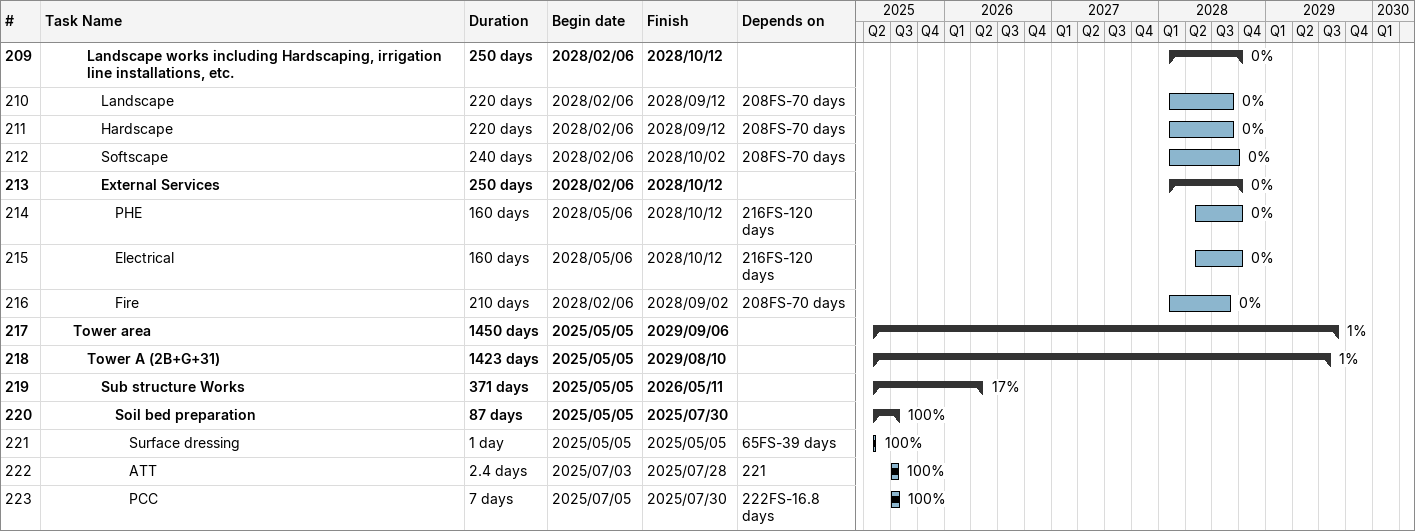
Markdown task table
| ID | Level | Task | Duration | Start | Finish | Predecessors | % complete |
|---|---|---|---|---|---|---|---|
| 209 | 4 | **Landscape works including Hardscaping, irrigation line installations, etc.** | 250d | 2028-02-06 | 2028-10-12 |  | 0 |
| 210 | 5 | Landscape | 220d | 2028-02-06 | 2028-09-12 | 208FS-70d | 0 |
| 211 | 5 | Hardscape | 220d | 2028-02-06 | 2028-09-12 | 208FS-70d | 0 |
| 212 | 5 | Softscape | 240d | 2028-02-06 | 2028-10-02 | 208FS-70d | 0 |
| 213 | 5 | **External Services** | 250d | 2028-02-06 | 2028-10-12 |  | 0 |
| 214 | 6 | PHE | 160d | 2028-05-06 | 2028-10-12 | 216FS-120d | 0 |
| 215 | 6 | Electrical | 160d | 2028-05-06 | 2028-10-12 | 216FS-120d | 0 |
| 216 | 6 | Fire | 210d | 2028-02-06 | 2028-09-02 | 208FS-70d | 0 |
| 217 | 3 | **Tower area** | 1450d | 2025-05-05 | 2029-09-06 |  | 1 |
| 218 | 4 | **Tower A (2B+G+31)** | 1423d | 2025-05-05 | 2029-08-10 |  | 1 |
| 219 | 5 | **Sub structure Works** | 371d | 2025-05-05 | 2026-05-11 |  | 17 |
| 220 | 6 | **Soil bed preparation** | 87d | 2025-05-05 | 2025-07-30 |  | 100 |
| 221 | 7 | Surface dressing | 1d | 2025-05-05 | 2025-05-05 | 65FS-39d | 100 |
| 222 | 7 | ATT | 2.4d | 2025-07-03 | 2025-07-28 | 221 | 100 |
| 223 | 7 | PCC | 7d | 2025-07-05 | 2025-07-30 | 222FS-16.8d | 100 |
